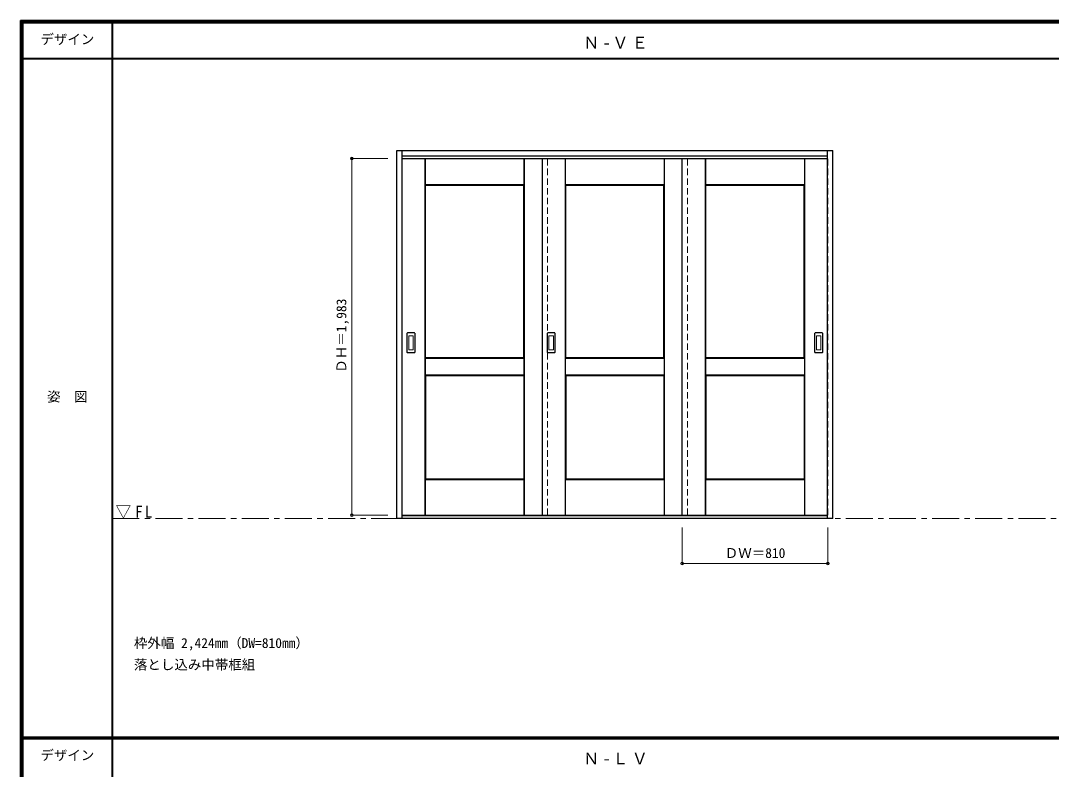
# Model space of a CAD drawing. Units: millimetres, scale not verified. Extents: x -6000 to 5700, y -4307 to 4260.
# Drawn here: x -6000 to -267, y 12 to 4175 of the extents above; entities that cross this region are included whole.
import ezdxf
from ezdxf.enums import TextEntityAlignment as Align

# ---------------------------------------------------------------- set-up
doc = ezdxf.new("R2010")
doc.units = ezdxf.units.MM
doc.header["$LTSCALE"] = 30
doc.header["$PDMODE"] = 32
doc.header["$PDSIZE"] = 15
doc.linetypes.add('CHAIN1', pattern=[8, 5, -1, 1, -1])
doc.linetypes.add('DASHED1', pattern=[1.8, 1.2, -0.6])
for name, color, linetype, lineweight in [('0-2_扉', 4, 'DASHED1', 9), ('0-3_仕上げ', 7, 'Continuous', 18), ('0-4_枠', 3, 'Continuous', 25), ('0-6_引手', 7, 'Continuous', 18), ('0-A_文字', 7, 'CHAIN1', 18), ('0-B_寸法', 7, 'Continuous', 9), ('F-1_枠', 6, 'Continuous', 40)]:
    doc.layers.add(name, color=color, linetype=linetype, lineweight=lineweight)
doc.layers.add('F-A_文字', color=7, linetype='Continuous')
doc.styles.add('ＭＳ ゴシック', font='')
doc.styles.get('ＭＳ ゴシック').set_extended_font_data('MS Gothic')

msp = doc.modelspace()

# ---------------------------------------------------------------- linework, layer by layer
at = {"layer": '0-2_扉'}
for p, q in [((-3880, 3409), (-3877, 3409)), ((-3880, 1426), (-3880, 3409)), ((-3070, 1426), (-3070, 3409)), ((-2290, 1426), (-2290, 3409)), ((-1510, 3409), (-1513, 3409)), ((-1510, 1426), (-1510, 3409)), ((-3877, 1426), (-3880, 1426)), ((-1513, 1426), (-1510, 1426))]:
    msp.add_line(p, q, dxfattribs=at)
at = {"layer": '0-2_扉', "color": 3, "linetype": 'Continuous', "lineweight": 25}
for p, q in [((-3877, 3409), (-1513, 3409)), ((-3100, 3409), (-3100, 1426)), ((-2320, 1426), (-2320, 3409)), ((-3877, 1426), (-1513, 1426))]:
    msp.add_line(p, q, dxfattribs=at)
at = {"layer": '0-3_仕上げ'}
for p, q in [((-3752, 1426), (-3752, 3409)), ((-3750.5, 3261.5), (-3750.5, 3409)), ((-3749, 3263), (-3749, 3409)), ((-3201, 3263), (-3201, 3409)), ((-3199.5, 3261.5), (-3199.5, 3409)), ((-3198, 1426), (-3198, 3409)), ((-2972, 1426), (-2972, 3409)), ((-2970.5, 3261.5), (-2970.5, 3409)), ((-2969, 3263), (-2969, 3409)), ((-2421, 3263), (-2421, 3409)), ((-2419.5, 3261.5), (-2419.5, 3409)), ((-2418, 1426), (-2418, 3409)), ((-2192, 1426), (-2192, 3409)), ((-2190.5, 3261.5), (-2190.5, 3409)), ((-2189, 3263), (-2189, 3409)), ((-1641, 3263), (-1641, 3409)), ((-1639.5, 3261.5), (-1639.5, 3409)), ((-1638, 1426), (-1638, 3409)), ((-3749, 3263), (-3750.5, 3261.5)), ((-3748, 3259), (-3750.5, 3261.5)), ((-3201, 3263), (-3749, 3263)), ((-3199.5, 3261.5), (-3202, 3259)), ((-3201, 3263), (-3199.5, 3261.5)), ((-2969, 3263), (-2970.5, 3261.5)), ((-2968, 3259), (-2970.5, 3261.5)), ((-2421, 3263), (-2969, 3263)), ((-2419.5, 3261.5), (-2422, 3259)), ((-2421, 3263), (-2419.5, 3261.5)), ((-2189, 3263), (-2190.5, 3261.5)), ((-2188, 3259), (-2190.5, 3261.5)), ((-1641, 3263), (-2189, 3263)), ((-1639.5, 3261.5), (-1642, 3259)), ((-1641, 3263), (-1639.5, 3261.5)), ((-3750.5, 2298.5), (-3748, 2301)), ((-3749, 2297), (-3750.5, 2298.5)), ((-3750.5, 2203.5), (-3750.5, 2298.5)), ((-3201, 2297), (-3749, 2297)), ((-3749, 2205), (-3749, 2297)), ((-3202, 2301), (-3199.5, 2298.5)), ((-3201, 2297), (-3199.5, 2298.5)), ((-3201, 2205), (-3201, 2297)), ((-3199.5, 2203.5), (-3199.5, 2298.5)), ((-2970.5, 2298.5), (-2968, 2301)), ((-2969, 2297), (-2970.5, 2298.5)), ((-2970.5, 2203.5), (-2970.5, 2298.5)), ((-2421, 2297), (-2969, 2297)), ((-2969, 2205), (-2969, 2297)), ((-2422, 2301), (-2419.5, 2298.5)), ((-2421, 2297), (-2419.5, 2298.5)), ((-2421, 2205), (-2421, 2297)), ((-2419.5, 2203.5), (-2419.5, 2298.5)), ((-2190.5, 2298.5), (-2188, 2301)), ((-2189, 2297), (-2190.5, 2298.5)), ((-2190.5, 2203.5), (-2190.5, 2298.5)), ((-1641, 2297), (-2189, 2297)), ((-2189, 2205), (-2189, 2297)), ((-1642, 2301), (-1639.5, 2298.5)), ((-1641, 2297), (-1639.5, 2298.5)), ((-1641, 2205), (-1641, 2297)), ((-1639.5, 2203.5), (-1639.5, 2298.5)), ((-3749, 2205), (-3750.5, 2203.5)), ((-3748, 2201), (-3750.5, 2203.5)), ((-3749, 2205), (-3201, 2205)), ((-3199.5, 2203.5), (-3202, 2201)), ((-3201, 2205), (-3199.5, 2203.5)), ((-2969, 2205), (-2970.5, 2203.5)), ((-2968, 2201), (-2970.5, 2203.5)), ((-2969, 2205), (-2421, 2205)), ((-2419.5, 2203.5), (-2422, 2201)), ((-2421, 2205), (-2419.5, 2203.5)), ((-2189, 2205), (-2190.5, 2203.5)), ((-2188, 2201), (-2190.5, 2203.5)), ((-2189, 2205), (-1641, 2205)), ((-1639.5, 2203.5), (-1642, 2201)), ((-1641, 2205), (-1639.5, 2203.5)), ((-3750.5, 1623.5), (-3748, 1626)), ((-3749, 1622), (-3750.5, 1623.5)), ((-3750.5, 1426), (-3750.5, 1623.5)), ((-3201, 1622), (-3749, 1622)), ((-3749, 1426), (-3749, 1622)), ((-3202, 1626), (-3199.5, 1623.5)), ((-3201, 1622), (-3199.5, 1623.5)), ((-3201, 1426), (-3201, 1622)), ((-3199.5, 1426), (-3199.5, 1623.5)), ((-2970.5, 1623.5), (-2968, 1626)), ((-2969, 1622), (-2970.5, 1623.5)), ((-2970.5, 1426), (-2970.5, 1623.5)), ((-2421, 1622), (-2969, 1622)), ((-2969, 1426), (-2969, 1622)), ((-2422, 1626), (-2419.5, 1623.5)), ((-2421, 1622), (-2419.5, 1623.5)), ((-2421, 1426), (-2421, 1622)), ((-2419.5, 1426), (-2419.5, 1623.5)), ((-2190.5, 1623.5), (-2188, 1626)), ((-2189, 1622), (-2190.5, 1623.5)), ((-2190.5, 1426), (-2190.5, 1623.5)), ((-1641, 1622), (-2189, 1622)), ((-2189, 1426), (-2189, 1622)), ((-1642, 1626), (-1639.5, 1623.5)), ((-1641, 1622), (-1639.5, 1623.5)), ((-1641, 1426), (-1641, 1622)), ((-1639.5, 1426), (-1639.5, 1623.5))]:
    msp.add_line(p, q, dxfattribs=at)
at = {"layer": '0-3_仕上げ', "color": 3, "lineweight": 25}
for p, q in [((-3202, 3259), (-3748, 3259)), ((-3748, 2301), (-3748, 3259)), ((-3202, 2301), (-3202, 3259)), ((-2422, 3259), (-2968, 3259)), ((-2968, 2301), (-2968, 3259)), ((-2422, 2301), (-2422, 3259)), ((-1642, 3259), (-2188, 3259)), ((-2188, 2301), (-2188, 3259)), ((-1642, 2301), (-1642, 3259)), ((-3202, 2301), (-3748, 2301)), ((-2422, 2301), (-2968, 2301)), ((-1642, 2301), (-2188, 2301)), ((-3748, 2201), (-3202, 2201)), ((-3748, 2201), (-3748, 1626)), ((-3202, 2201), (-3202, 1626)), ((-2968, 2201), (-2422, 2201)), ((-2968, 2201), (-2968, 1626)), ((-2422, 2201), (-2422, 1626)), ((-2188, 2201), (-1642, 2201)), ((-2188, 2201), (-2188, 1626)), ((-1642, 2201), (-1642, 1626)), ((-3202, 1626), (-3748, 1626)), ((-2422, 1626), (-2968, 1626)), ((-1642, 1626), (-2188, 1626))]:
    msp.add_line(p, q, dxfattribs=at)
at = {"layer": '0-4_枠'}
for p, q in [((-3907, 3453), (-1483, 3453)), ((-3877, 1406), (-3877, 3453)), ((-1513, 1406), (-1513, 3453)), ((-1483, 1406), (-1483, 3453)), ((-3877, 3423), (-1513, 3423)), ((-1513, 1421), (-3877, 1421))]:
    msp.add_line(p, q, dxfattribs=at)
msp.add_lwpolyline([(-1483, 1406), (-3907, 1406), (-3907, 3453)], dxfattribs=at)
at = {"layer": '0-6_引手', "color": 3, "lineweight": 25}
for p, q in [((-3850, 2330), (-3850, 2437)), ((-3809.5, 2438.5), (-3848.5, 2438.5)), ((-3808, 2437), (-3808, 2330)), ((-3070, 2330), (-3070, 2437)), ((-3029.5, 2438.5), (-3068.5, 2438.5)), ((-3028, 2437), (-3028, 2330)), ((-1582, 2330), (-1582, 2437)), ((-1541.5, 2438.5), (-1580.5, 2438.5)), ((-1540, 2437), (-1540, 2330)), ((-3809.5, 2328.5), (-3848.5, 2328.5)), ((-3029.5, 2328.5), (-3068.5, 2328.5)), ((-1541.5, 2328.5), (-1580.5, 2328.5))]:
    msp.add_line(p, q, dxfattribs=at)
at = {"layer": '0-6_引手'}
for p, q in [((-3841.5, 2346), (-3841.5, 2421)), ((-3818, 2422.5), (-3840, 2422.5)), ((-3816.5, 2421), (-3816.5, 2346)), ((-3061.5, 2346), (-3061.5, 2421)), ((-3038, 2422.5), (-3060, 2422.5)), ((-3036.5, 2421), (-3036.5, 2346)), ((-1573.5, 2346), (-1573.5, 2421)), ((-1550, 2422.5), (-1572, 2422.5)), ((-1548.5, 2421), (-1548.5, 2346)), ((-3818, 2344.5), (-3840, 2344.5)), ((-3038, 2344.5), (-3060, 2344.5)), ((-1550, 2344.5), (-1572, 2344.5))]:
    msp.add_line(p, q, dxfattribs=at)
at = {"layer": '0-6_引手', "color": 3, "lineweight": 25}
for centre, start, end in [((-3848.5, 2437), 90, 180), ((-3809.5, 2437), 0, 90), ((-3068.5, 2437), 90, 180), ((-3029.5, 2437), 0, 90), ((-1580.5, 2437), 90, 180), ((-1541.5, 2437), 0, 90), ((-3848.5, 2330), 180, 270), ((-3809.5, 2330), 270, 0), ((-3068.5, 2330), 180, 270), ((-3029.5, 2330), 270, 0), ((-1580.5, 2330), 180, 270), ((-1541.5, 2330), 270, 0)]:
    msp.add_arc(centre, 1.5, start, end, dxfattribs=at)
at = {"layer": '0-6_引手'}
for centre, start, end in [((-3840, 2421), 90, 180), ((-3818, 2421), 0, 90), ((-3060, 2421), 90, 180), ((-3038, 2421), 0, 90), ((-1572, 2421), 90, 180), ((-1550, 2421), 0, 90), ((-3840, 2346), 180, 270), ((-3818, 2346), 270, 0), ((-3060, 2346), 180, 270), ((-3038, 2346), 270, 0), ((-1572, 2346), 180, 270), ((-1550, 2346), 270, 0)]:
    msp.add_arc(centre, 1.5, start, end, dxfattribs=at)
at = {"layer": '0-A_文字'}
msp.add_line((-5490, 1406), (5690, 1406), dxfattribs=at)
at = {"layer": '0-B_寸法', "color": 4}
for p, q in [((-4157, 3409), (-3957, 3409)), ((-4157, 3409), (-4157, 1426)), ((-4157, 1426), (-3957, 1426)), ((-2320, 1156), (-2320, 1356)), ((-1510, 1156), (-1510, 1356)), ((-1510, 1156), (-2320, 1156))]:
    msp.add_line(p, q, dxfattribs=at)
at = {"layer": '0-B_寸法'}
for p in [(-4157, 3409), (-4157, 1426), (-2320, 1156), (-1510, 1156)]:
    msp.add_point(p, dxfattribs=at)
at = {"layer": 'F-1_枠'}
for p, q in [((-6000, 4175), (5700, 4175)), ((-6000, 4175), (-6000, -4205)), ((-6000, 4170), (5700, 4170)), ((-6000, 4165), (5700, 4165)), ((-5995, 4175), (-5995, -4205)), ((-5990, 4175), (-5990, -4205)), ((-5490, 4175), (-5490, -3790)), ((-6000, 3965), (5700, 3965)), ((-6000, 190.5), (5700, 190.5)), ((-6000, 187.5), (5700, 187.5)), ((-6000, 184.5), (5700, 184.5))]:
    msp.add_line(p, q, dxfattribs=at)

# ---------------------------------------------------------------- texts
at = {"layer": '0-A_文字', "style": 'ＭＳ ゴシック'}
for s, p in [('枠外幅 2,424mm（DW=810mm）', (-5370, 670.5)), ('落とし込み中帯框組', (-5370, 550.5))]:
    msp.add_text(s, height=54.99, dxfattribs=at).set_placement(p, align=Align.BOTTOM_LEFT)
at = {"layer": '0-A_文字', "char_height": 65.98, "attachment_point": 7, "style": 'ＭＳ ゴシック'}
for s, insert in [('\\T1.2;Ｎ-ＶＥ', (-2871.25, 4020)), ('\\T1.26;\\W0.95;▽FL', (-5471.25, 1406)), ('\\T1.2;Ｎ-ＬＶ', (-2871.25, 39.5))]:
    msp.add_mtext(s, dxfattribs=dict(at, insert=insert))
at = {"layer": '0-B_寸法', "style": 'ＭＳ ゴシック'}
msp.add_text('ＤＨ＝1,983', height=54.99, rotation=90, dxfattribs=at).set_placement((-4172, 2217.25), align=Align.BOTTOM_LEFT)
msp.add_text('ＤＷ＝810', height=54.99, dxfattribs=at).set_placement((-2083.75, 1171), align=Align.BOTTOM_LEFT)
at = {"layer": 'F-A_文字', "style": 'ＭＳ ゴシック'}
for s, p in [('デザイン', (-5890, 4027.5)), ('姿\u3000図', (-5852.5, 2040.25)), ('デザイン', (-5890, 47))]:
    msp.add_text(s, height=54.99, dxfattribs=at).set_placement(p, align=Align.BOTTOM_LEFT)

doc.saveas('drawing.dxf')
